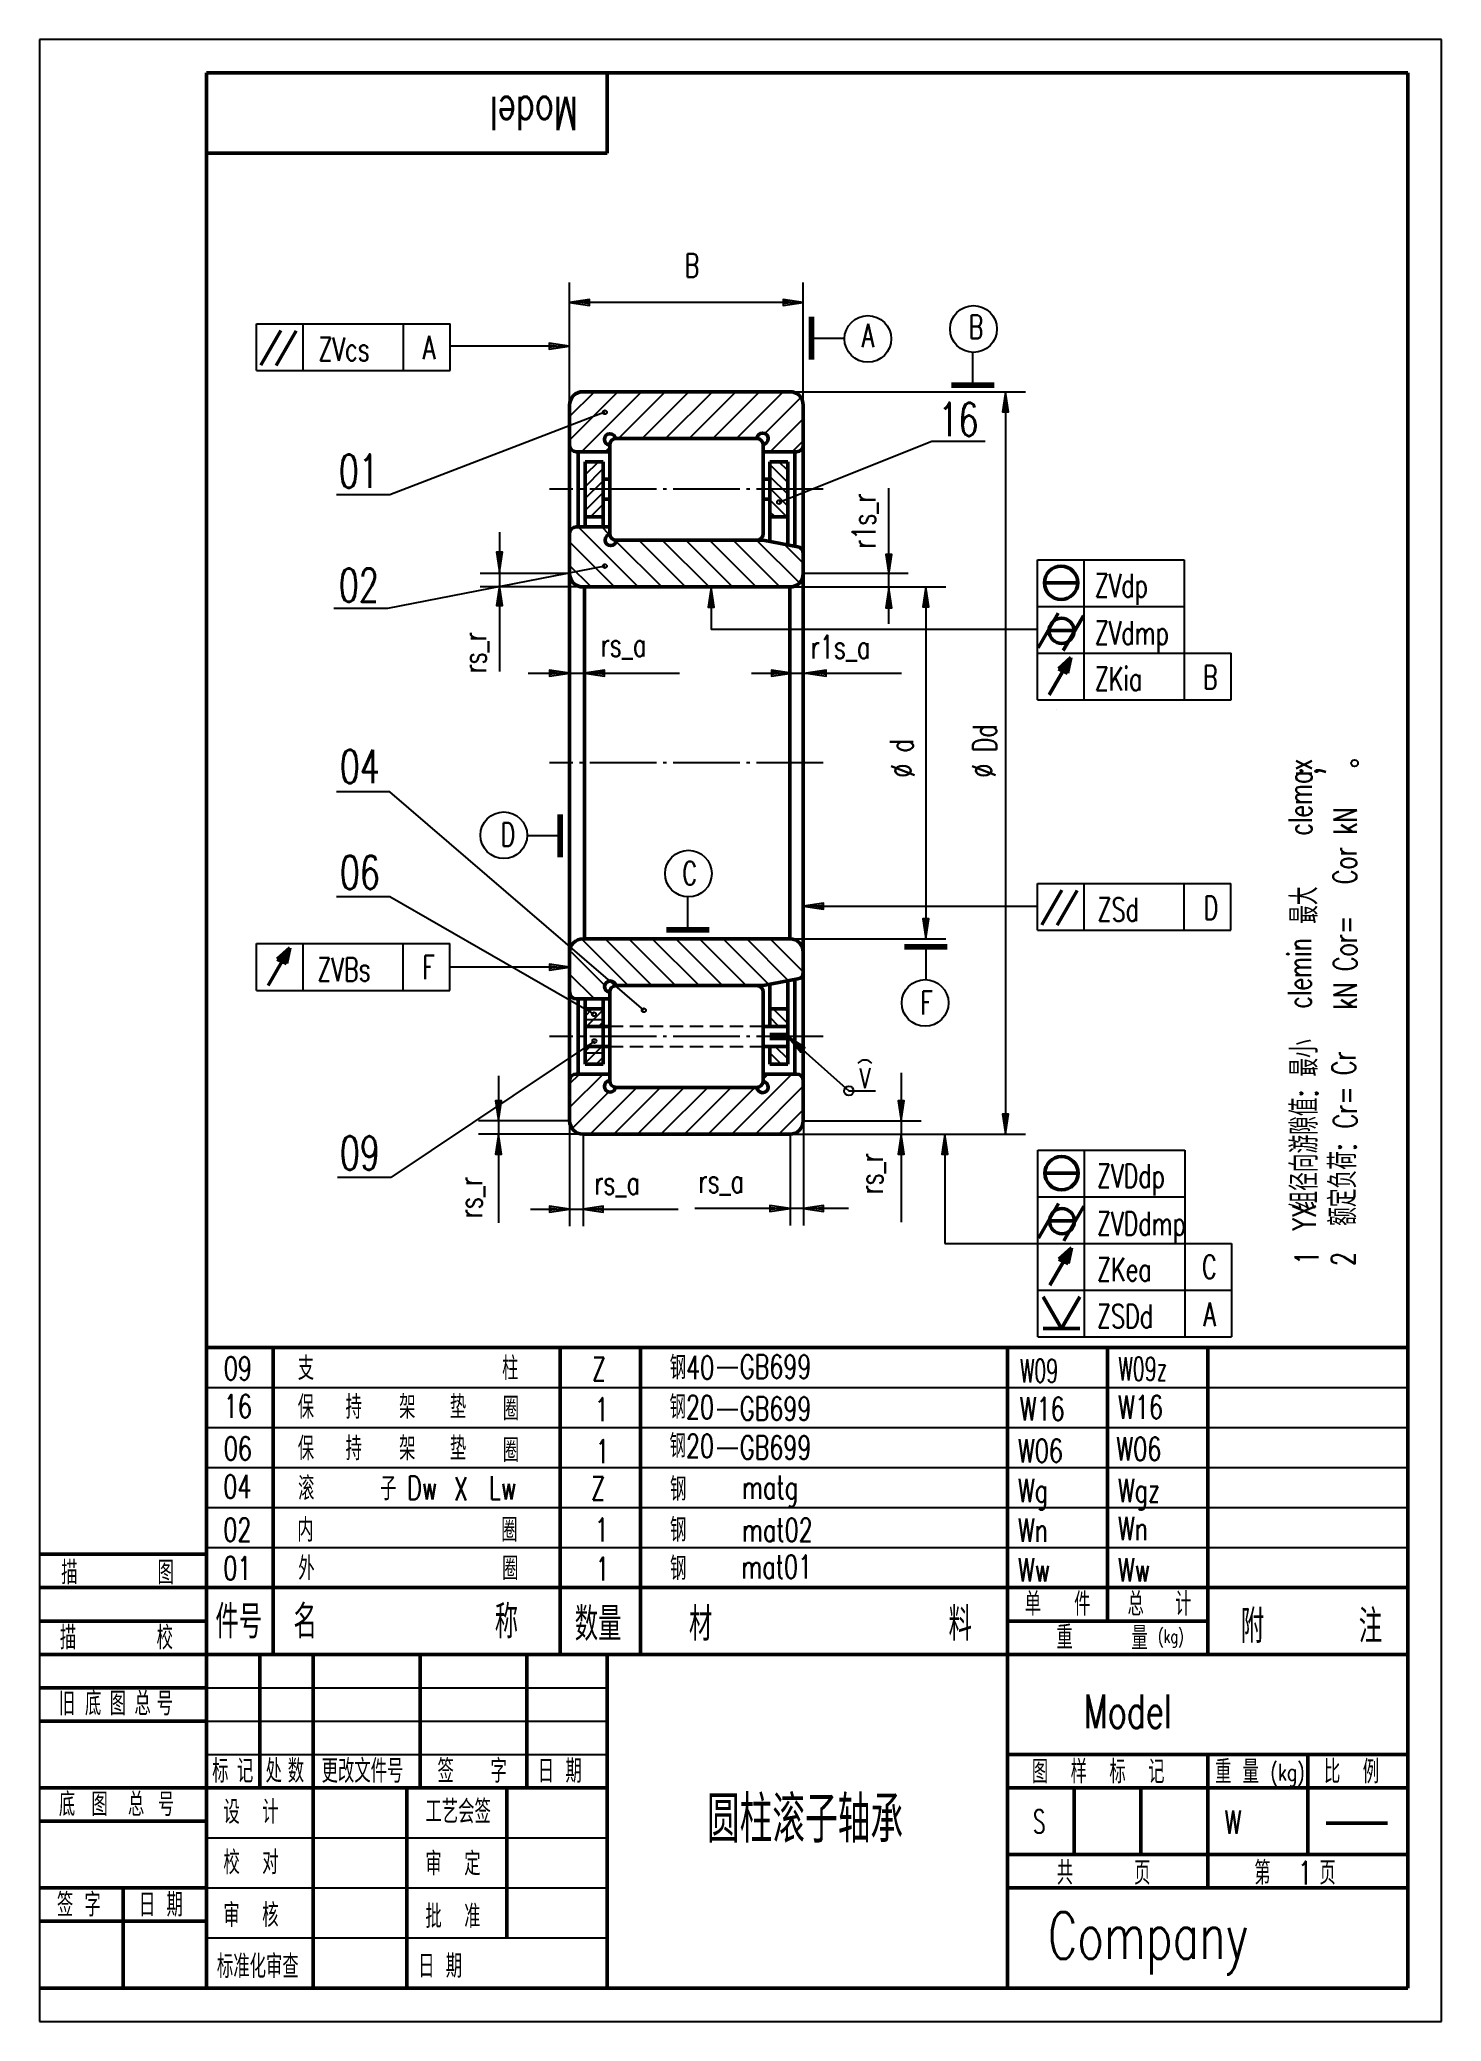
# Model space of a CAD drawing. Extents: x 0 to 210, y 0 to 297.
import ezdxf
from ezdxf.enums import TextEntityAlignment as Align

# ---------------------------------------------------------------- set-up
doc = ezdxf.new("R2010")
doc.units = 0
doc.header["$MEASUREMENT"] = 0
doc.linetypes.add('CENTER', pattern=[12.5, 10, -1, 0.5, -1])
doc.linetypes.add('HIDDEN', pattern=[3, 2, -1])
doc.layers.get('0').update_dxf_attribs({"color": 6, "linetype": 'CONTINUOUS'})
doc.layers.get('DEFPOINTS').update_dxf_attribs({"linetype": 'CONTINUOUS'})
doc.layers.add('1', color=2, linetype='CONTINUOUS', lineweight=50)
for name, color, linetype in [('2', 6, 'CONTINUOUS'), ('3', 7, 'CENTER'), ('5', 3, 'HIDDEN'), ('6', 1, 'CONTINUOUS')]:
    doc.layers.add(name, color=color, linetype=linetype)
doc.styles.add('HZ', font='SIMPLEX', dxfattribs={"width": 0.7, "bigfont": 'HZTXT'})
doc.dimstyles.get("Standard").update_dxf_attribs({"dimtxt": 0.18, "dimasz": 0.18, "dimexe": 0.18, "dimexo": 0.0625, "dimgap": 0.09, "dimtad": 0, "dimtih": 1, "dimtoh": 1, "dimdec": 4, "dimzin": 0, "dimdsep": 46, "dimtxsty": 'Standard', "dimcen": 0.09, "dimadec": 0, "dimazin": 0, "dimtfac": 1, "dimtdec": 4, "dimtofl": 0, "dimtmove": 0, "dimatfit": 3, "dimfxl": 0, "dimtolj": 1, "dimtzin": 0, "dimarcsym": 0})

# ---------------------------------------------------------------- blocks, each defined once
blk = doc.blocks.new('BLK', base_point=(1, 0))
for points in [[(0, 0), (1, 0), (0, 0.15), (0, -0.15), (1, 0)], [(0, 0.07), (0.5, 0), (0, -0.07)]]:
    blk.add_lwpolyline(points)
blk = doc.blocks.new('*D8')
at = {"color": 0, "linetype": 'ByBlock'}
for p, q in [((112.4, 214.97), (135.75, 214.97)), ((132.75, 211.97), (132.75, 165.24)), ((112.4, 162.24), (135.75, 162.24))]:
    blk.add_line(p, q, dxfattribs=at)
at = {"layer": 'DEFPOINTS', "color": 0, "linetype": 'ByBlock'}
for p in [(112.4, 214.97), (112.4, 162.24), (132.75, 162.24)]:
    blk.add_point(p, dxfattribs=at)
at = {"color": 0, "linetype": 'ByBlock', "xscale": 3, "yscale": 3, "zscale": 3}
for p, rotation in [((132.75, 214.97), 90), ((132.75, 162.24), 270)]:
    blk.add_blockref('BLK', p, dxfattribs=dict(at, rotation=rotation))
blk = doc.blocks.new('*X4')
at = {"color": 0}
for p, q in [((112.12, 149.51), (109.89, 151.74)), ((112.12, 151.27), (111.66, 151.74)), ((110.65, 149.21), (109.44, 150.43))]:
    blk.add_line(p, q, dxfattribs=at)
blk = doc.blocks.new('*X5')
at = {"color": 0}
for p, q in [((112.12, 144.2), (110.2, 146.12)), ((112.12, 145.97), (111.97, 146.12)), ((111.08, 143.47), (109.4, 145.15))]:
    blk.add_line(p, q, dxfattribs=at)
blk = doc.blocks.new('*X6')
at = {"color": 0}
for p, q in [((81.72, 143.6), (84.25, 146.12)), ((81.72, 145.36), (82.48, 146.12)), ((83.37, 143.47), (84.41, 144.52))]:
    blk.add_line(p, q, dxfattribs=at)
blk = doc.blocks.new('*X7')
at = {"color": 0}
for p, q in [((81.72, 150.67), (82.79, 151.74)), ((82.04, 149.21), (84.41, 151.59)), ((83.81, 149.21), (84.41, 149.82))]:
    blk.add_line(p, q, dxfattribs=at)
blk = doc.blocks.new('*D3')
at = {"color": 0, "linetype": 'ByBlock'}
for p, q in [((108.07, 244.24), (143.36, 244.24)), ((140.36, 241.24), (140.36, 135.97)), ((108.07, 132.97), (143.36, 132.97))]:
    blk.add_line(p, q, dxfattribs=at)
at = {"layer": 'DEFPOINTS', "color": 0, "linetype": 'ByBlock'}
for p in [(108.07, 244.24), (108.07, 132.97), (140.36, 132.97)]:
    blk.add_point(p, dxfattribs=at)
at = {"color": 0, "linetype": 'ByBlock', "xscale": 3, "yscale": 3, "zscale": 3}
for p, rotation in [((140.36, 244.24), 90), ((140.36, 132.97), 270)]:
    blk.add_blockref('BLK', p, dxfattribs=dict(at, rotation=rotation))
blk = doc.blocks.new('*D2')
at = {"color": 0, "linetype": 'ByBlock'}
for p, q in [((-152.5, 134.63), (-152.5, 153.01)), ((-117.5, 134.63), (-117.5, 153.01)), ((-120.5, 150.01), (-149.5, 150.01))]:
    blk.add_line(p, q, dxfattribs=at)
at = {"layer": 'DEFPOINTS', "color": 0, "linetype": 'ByBlock'}
for p in [(-152.5, 150.01), (-152.5, 134.63), (-117.5, 134.63)]:
    blk.add_point(p, dxfattribs=at)
at = {"color": 0, "linetype": 'ByBlock', "xscale": 3, "yscale": 3, "zscale": 3, "rotation": 180}
blk.add_blockref('BLK', (-152.5, 150.01), dxfattribs=at)
at = {"color": 0, "linetype": 'ByBlock', "xscale": 3, "yscale": 3, "zscale": 3}
blk.add_blockref('BLK', (-117.5, 150.01), dxfattribs=at)
blk = doc.blocks.new('ZL', base_point=(176.19, 35.82))
at = {"layer": '2', "style": 'HZ', "width": 0.7}
blk.add_text('重 量', height=3.5, dxfattribs=at).set_placement((176.34, 35.82))
blk = doc.blocks.new('A$C494B7923')
at = {"layer": '2'}
for p, q in [((0, 12.12), (3.08, 12.12)), ((0, 5.84), (3.08, 5.84)), ((0, 0), (3.08, 0))]:
    blk.add_line(p, q, dxfattribs=at)

msp = doc.modelspace()

# ---------------------------------------------------------------- linework, layer by layer
at = {"layer": '1'}
for p, q in [((25, 292), (25, 5)), ((205, 292), (25, 292)), ((85, 280), (85, 292)), ((205, 5), (205, 292)), ((25, 280), (85, 280)), ((115.50856, 249.0402), (115.50856, 255.4402)), ((115.80856, 249.0402), (115.80856, 255.4402)), ((33.13615, 248.21145), (36.13615, 253.4076)), ((35.44561, 248.17109), (38.44561, 253.36725)), ((143.01981, 245.36136), (136.61981, 245.36136)), ((143.01981, 245.06136), (136.61981, 245.06136)), ((81.7306, 223.97443), (81.7306, 233.73661)), ((112.07758, 221.27729), (112.07758, 233.73661)), ((85.40409, 231.10552), (84.40409, 231.10552)), ((109.40409, 231.10552), (108.40409, 231.10552)), ((85.40409, 228.10552), (84.40409, 228.10552)), ((109.40409, 228.10552), (108.40409, 228.10552)), ((108.40409, 221.97443), (113.59054, 220.99017)), ((150.49489, 215.59371), (155.49489, 215.59371)), ((150.64608, 215.59371), (150.64608, 215.59371)), ((149.5826, 205.85806), (152.5826, 211.05421)), ((151.29159, 208.42702), (155.02953, 208.42702)), ((153.36322, 205.44239), (156.36322, 210.63854)), ((151.26157, 198.79399), (154.51157, 204.42316)), ((154.51157, 204.42316), (152.62612, 202.7234)), ((152.62612, 202.7234), (154.00872, 202.06458)), ((153.90364, 203.40498), (153.04797, 202.56499)), ((153.93366, 203.44072), (153.67846, 202.26117)), ((154.51157, 204.42316), (154.00872, 202.06458)), ((152.34786, 196.62449), (152.34786, 196.62449)), ((77.81161, 180.87354), (77.81161, 174.47354)), ((78.11161, 180.87354), (78.11161, 174.47354)), ((150.12555, 164.34287), (153.12555, 169.53903)), ((152.43501, 164.30252), (155.43501, 169.49867)), ((100.31127, 163.73644), (93.91127, 163.73644)), ((100.31127, 163.43644), (93.91127, 163.43644)), ((34.24431, 155.25185), (37.49431, 160.88101)), ((37.49431, 160.88101), (35.60886, 159.18125)), ((37.49431, 160.88101), (36.99146, 158.52243)), ((129.54931, 161.20577), (135.94931, 161.20577)), ((129.54931, 160.90577), (135.94931, 160.90577)), ((35.60886, 159.18125), (36.99146, 158.52243)), ((36.88638, 159.86283), (36.03071, 159.02285)), ((36.9164, 159.89858), (36.6612, 158.71902)), ((34.24431, 155.25185), (34.24431, 155.25185)), ((108.40409, 155.23661), (113.59054, 156.22087)), ((112.07758, 143.47443), (112.07758, 155.93375)), ((81.7306, 143.47443), (81.7306, 153.23661)), ((85.40409, 149.10552), (81.7306, 149.10552)), ((112.07758, 149.10552), (108.40409, 149.10552)), ((85.40409, 146.10552), (81.7306, 146.10552)), ((112.07758, 146.10552), (108.40409, 146.10552)), ((112.07758, 147.90552), (109.40409, 147.90552)), ((112.07758, 147.60552), (109.40409, 147.60552)), ((112.07758, 147.30552), (109.40409, 147.30552)), ((150.55666, 127.11796), (155.55666, 127.11796)), ((150.70785, 127.11796), (150.70785, 127.11796)), ((149.64437, 117.38231), (152.64437, 122.57846)), ((153.42498, 116.96664), (156.42498, 122.16279)), ((151.35336, 119.95127), (155.09129, 119.95127)), ((151.32333, 110.31824), (154.57333, 115.94741)), ((154.57333, 115.94741), (152.68789, 114.24765)), ((154.57333, 115.94741), (154.07049, 113.58882)), ((152.68789, 114.24765), (154.07049, 113.58882)), ((153.96541, 114.92923), (153.10974, 114.08924)), ((153.99543, 114.96497), (153.74023, 113.78542)), ((151.32333, 110.31824), (151.32333, 110.31824)), ((153.08256, 103.81866), (150.33256, 108.5818)), ((153.08256, 103.81866), (155.83256, 108.5818)), ((25, 101), (205, 101)), ((35, 101), (35, 55)), ((78, 101), (78, 55)), ((90, 101), (90, 55)), ((145, 101), (145, 5)), ((150.33256, 103.81866), (155.83256, 103.81866)), ((160, 101), (160, 60)), ((175, 101), (175, 55)), ((0, 70), (25, 70)), ((0, 65), (25, 65)), ((25, 65), (205, 65)), ((0, 60), (25, 60)), ((145, 60), (175, 60)), ((0, 55), (25, 55)), ((25, 55), (205, 55)), ((33, 55), (33, 35)), ((41, 55), (41, 5)), ((57, 55), (57, 35)), ((73, 55), (73, 35)), ((85, 55), (85, 5)), ((0, 50), (25, 50)), ((0, 45), (25, 45)), ((145, 40), (205, 40)), ((175, 40), (175, 20)), ((190, 40), (190, 25)), ((0, 35), (25, 35)), ((25, 35), (85, 35)), ((55, 35), (55, 5)), ((70, 35), (70, 12.5)), ((145, 35), (205, 35)), ((155, 35), (155, 25)), ((165, 35), (165, 25)), ((0, 30), (25, 30)), ((192.75137, 29.70332), (201.9536, 29.70332)), ((145, 25), (205, 25)), ((0, 20), (25, 20)), ((12.5, 20), (12.5, 5)), ((145, 20), (205, 20)), ((0, 15), (25, 15)), ((0, 5), (205, 5))]:
    msp.add_line(p, q, dxfattribs=at)
at = {"layer": '1', "color": 2}
for p, q in [((112.40409, 244.23661), (81.40409, 244.23661)), ((79.40415, 242.23661), (79.40415, 134.97443)), ((114.40415, 242.23661), (114.40415, 134.97443)), ((80.40409, 235.23661), (85.40409, 235.23661)), ((80.65749, 223.97443), (80.65749, 235.23661)), ((85.40409, 236.23661), (85.40409, 222.97443)), ((107.40409, 237.23661), (86.40409, 237.23661)), ((108.40409, 222.97443), (108.40409, 236.23661)), ((113.40409, 235.23661), (108.40409, 235.23661)), ((113.15069, 235.23661), (113.15069, 221.07364)), ((81.7306, 233.73661), (84.40409, 233.73661)), ((84.40409, 233.73661), (84.40409, 223.97443)), ((109.40409, 233.73661), (109.40409, 221.78465)), ((109.40409, 233.73661), (112.07758, 233.73661)), ((85.40409, 223.97443), (80.39735, 223.97443)), ((81.7306, 225.47443), (84.40409, 225.47443)), ((112.07758, 225.47443), (109.40409, 225.47443)), ((108.40409, 221.97443), (86.40409, 221.97443)), ((112.40409, 214.97443), (81.40409, 214.97443)), ((81.64494, 214.97443), (81.64494, 162.23661)), ((112.40415, 214.97443), (112.40415, 162.23661)), ((112.40409, 162.23661), (81.40409, 162.23661)), ((108.40409, 155.23661), (86.40409, 155.23661)), ((109.40409, 155.42638), (109.40409, 149.10552)), ((113.15069, 141.97443), (113.15069, 156.1374)), ((85.40409, 153.23661), (80.40993, 153.23661)), ((80.65749, 153.23661), (80.65749, 141.97443)), ((81.7306, 151.73661), (84.40409, 151.73661)), ((84.40409, 153.23661), (84.40409, 143.47443)), ((85.40409, 140.97443), (85.40409, 154.23661)), ((108.40409, 154.23661), (108.40409, 140.86419)), ((109.40409, 151.73661), (112.07758, 151.73661)), ((109.40409, 146.10552), (109.40409, 143.47443)), ((81.7306, 143.47443), (84.40409, 143.47443)), ((109.40409, 143.47443), (112.07758, 143.47443)), ((80.40409, 141.97443), (85.40409, 141.97443)), ((107.40409, 139.97443), (86.40409, 139.97443)), ((113.40409, 141.97443), (108.40409, 141.97443)), ((112.40409, 132.97443), (81.40409, 132.97443))]:
    msp.add_line(p, q, dxfattribs=at)
at = {"layer": '1'}
for centre, radius in [((153.03296, 215.59371), 2.5), ((153.10051, 208.40021), 1.87837), ((153.09473, 127.11796), 2.5), ((153.16228, 119.92446), 1.87837)]:
    msp.add_circle(centre, radius, dxfattribs=at)
at = {"layer": '1', "color": 2}
for centre, radius, start, end in [((81.40409, 242.23661), 2, 90, 180), ((112.40409, 242.23661), 2, 0, 90), ((80.40409, 236.23661), 1, 180, 270), ((86.40409, 236.23661), 1, 90, 180), ((107.40409, 236.23661), 1, 0, 90), ((113.40409, 236.23661), 1, 270, 0), ((86.40409, 222.97443), 1, 180, 270), ((107.40409, 222.97443), 1, 270, 0), ((81.40409, 216.97443), 2, 180, 270), ((112.40409, 216.97443), 2, 270, 0), ((81.40409, 160.23661), 2, 90, 180), ((112.40409, 160.23661), 2, 0, 90), ((86.40409, 154.23661), 1, 90, 180), ((107.40409, 154.23661), 1, 0, 90), ((80.40409, 140.97443), 1, 90, 180), ((86.40409, 140.97443), 1, 180, 270), ((107.40409, 140.97443), 1, 270, 0), ((113.40409, 140.97443), 1, 0, 90), ((81.40409, 134.97443), 2, 180, 270), ((112.40409, 134.97443), 2, 270, 0)]:
    msp.add_arc(centre, radius, start, end, dxfattribs=at)
at = {"layer": '1'}
for centre, radius, start, end in [((85.44986, 237.08335), 0.84797, 6.1570829, 266.9060508), ((108.30712, 237.18926), 0.84797, 276.1570829, 176.9060508), ((80.39735, 222.97443), 1, 90, 180), ((85.55736, 222.02019), 0.84797, 96.1570829, 356.9060508), ((113.40409, 220.0077), 1, 0, 79.2544537), ((85.49504, 155.07969), 0.84797, 3.0939492, 263.8429171), ((113.40409, 157.20333), 1, 280.7455463, 360), ((80.40993, 154.23661), 1, 180, 270), ((85.44986, 140.12769), 0.84797, 93.0939492, 353.8429171), ((108.30712, 140.02178), 0.84797, 183.0939492, 83.8429171)]:
    msp.add_arc(centre, radius, start, end, dxfattribs=at)
at = {"layer": '2'}
for p, q in [((0, 297), (0, 0)), ((210, 297), (0, 297)), ((210, 0), (210, 297)), ((32.48829, 247.42047), (32.48829, 254.42047)), ((32.48829, 254.42047), (61.48829, 254.42047)), ((39.48829, 247.42047), (39.48829, 254.42047)), ((54.48829, 247.42047), (54.48829, 254.42047)), ((61.48829, 247.42047), (61.48829, 254.42047)), ((76.47241, 251.04849), (61.48829, 251.04849)), ((115.50856, 252.2402), (120.50856, 252.2402)), ((139.81981, 245.06136), (139.81981, 250.06136)), ((32.48829, 247.42047), (61.48829, 247.42047)), ((79.40409, 240.53121), (83.10949, 244.23661)), ((79.40415, 236.99573), (86.64502, 244.23661)), ((81.18056, 235.23661), (90.18056, 244.23661)), ((86.71609, 237.23661), (93.71609, 244.23661)), ((90.25162, 237.23661), (97.25162, 244.23661)), ((93.78716, 237.23661), (100.78716, 244.23661)), ((97.32269, 237.23661), (104.32269, 244.23661)), ((100.85822, 237.23661), (107.85822, 244.23661)), ((104.39376, 237.23661), (111.39376, 244.23661)), ((84.6815, 241.14738), (52.48122, 228.79781)), ((108.65519, 237.9625), (114.05631, 243.36363)), ((109.46483, 235.23661), (114.40409, 240.17588)), ((84.71609, 235.23661), (85.40409, 235.92461)), ((110.77199, 227.69141), (133.64996, 236.82235)), ((112.78357, 235.26832), (114.44988, 236.93042)), ((133.64996, 236.82235), (141.64996, 236.82235)), ((81.7306, 231.75856), (83.70865, 233.73661)), ((81.7306, 229.99079), (84.34533, 232.60552)), ((112.07758, 230.63697), (109.40409, 233.31046)), ((112.07758, 232.40474), (110.74571, 233.73661)), ((52.48122, 228.79781), (44.48122, 228.79781)), ((81.7306, 228.22303), (84.40409, 230.89652)), ((81.7306, 226.45526), (84.40409, 229.12875)), ((112.07758, 228.86921), (109.40409, 231.5427)), ((112.07758, 227.10144), (109.40409, 229.77493)), ((82.51754, 225.47443), (84.40409, 227.36098)), ((111.93683, 225.47443), (109.40409, 228.00716)), ((110.16906, 225.47443), (109.40409, 226.2394)), ((89.67671, 214.97443), (80.67671, 223.97443)), ((85.34542, 222.84125), (84.21225, 223.97443)), ((86.14118, 214.97443), (79.40415, 221.71146)), ((93.21225, 214.97443), (86.37842, 221.80826)), ((96.74778, 214.97443), (89.74778, 221.97443)), ((100.28331, 214.97443), (93.28331, 221.97443)), ((103.81885, 214.97443), (96.81885, 221.97443)), ((107.35438, 214.97443), (100.35438, 221.97443)), ((110.88992, 214.97443), (103.88992, 221.97443)), ((113.82894, 215.57093), (107.56108, 221.83879)), ((114.40409, 218.53132), (111.55987, 221.37554)), ((84.6815, 218.09579), (52.09091, 211.75122)), ((82.60564, 214.97443), (79.40409, 218.17598)), ((149.49017, 219.06124), (171.49017, 219.06124)), ((149.49017, 198.06124), (149.49017, 219.06124)), ((156.49017, 198.06124), (156.49017, 219.06124)), ((171.49017, 219.06124), (171.49017, 198.06124)), ((52.09091, 211.75122), (44.09091, 211.75122)), ((100.60901, 212.16478), (100.60901, 208.60574)), ((149.49017, 212.06124), (171.49017, 212.06124)), ((149.49017, 208.60574), (100.60901, 208.60574)), ((149.49017, 205.06124), (178.49017, 205.06124)), ((178.49017, 198.06124), (178.49017, 205.06124)), ((149.49017, 198.06124), (178.49017, 198.06124)), ((52.48122, 184.26069), (44.48122, 184.26069)), ((90.51863, 151.53243), (52.48122, 184.26069)), ((78.11161, 177.67354), (73.11161, 177.67354)), ((149.47769, 170.55189), (178.47769, 170.55189)), ((149.47769, 163.55189), (149.47769, 170.55189)), ((156.47769, 163.55189), (156.47769, 170.55189)), ((171.47769, 163.55189), (171.47769, 170.55189)), ((178.47769, 163.55189), (178.47769, 170.55189)), ((52.48122, 168.51543), (44.48122, 168.51543)), ((83.04522, 150.94555), (52.48122, 168.51543)), ((97.11127, 163.43644), (97.11127, 168.43644)), ((117.43638, 167.11807), (149.55022, 167.11807)), ((149.47769, 163.55189), (178.47769, 163.55189)), ((32.47291, 154.51909), (32.47291, 161.51909)), ((32.47291, 161.51909), (61.47291, 161.51909)), ((39.47291, 154.51909), (39.47291, 161.51909)), ((54.47291, 154.51909), (54.47291, 161.51909)), ((61.47291, 154.51909), (61.47291, 161.51909)), ((88.1797, 155.23661), (81.19107, 162.22523)), ((91.71523, 155.23661), (84.71523, 162.23661)), ((95.25076, 155.23661), (88.25076, 162.23661)), ((98.7863, 155.23661), (91.7863, 162.23661)), ((102.32183, 155.23661), (95.32183, 162.23661)), ((105.85737, 155.23661), (98.85737, 162.23661)), ((109.23518, 155.39433), (102.3929, 162.23661)), ((112.20678, 155.95827), (105.92843, 162.23661)), ((114.40415, 157.29643), (109.46397, 162.23661)), ((132.74931, 161.20577), (132.74931, 156.20577)), ((76.54747, 157.98288), (61.48829, 157.98288)), ((84.65905, 155.22172), (79.66191, 160.21886)), ((32.47291, 154.51909), (61.47291, 154.51909)), ((83.10863, 153.23661), (79.40415, 156.94109)), ((84.40409, 150.10552), (81.7306, 150.10552)), ((83.10527, 146.92434), (52.63133, 126.46253)), ((112.07758, 147.60552), (121.23521, 139.45383)), ((84.40409, 145.10552), (81.7306, 145.10552)), ((79.40415, 140.50822), (80.87035, 141.97443)), ((79.40415, 136.97269), (84.40588, 141.97443)), ((82.47695, 132.97443), (89.47695, 139.97443)), ((86.01248, 132.97443), (93.01248, 139.97443)), ((89.54802, 132.97443), (96.54802, 139.97443)), ((93.08355, 132.97443), (100.08355, 139.97443)), ((96.61909, 132.97443), (103.61909, 139.97443)), ((100.15462, 132.97443), (107.15462, 139.97443)), ((103.69015, 132.97443), (112.69015, 141.97443)), ((107.22569, 132.97443), (114.40415, 140.15288)), ((108.40409, 141.2239), (109.15462, 141.97443)), ((79.77759, 133.8106), (85.26672, 139.29973)), ((121.23521, 139.45383), (125.23521, 139.45383)), ((110.76122, 132.97443), (114.40415, 136.61735)), ((135.62501, 132.96236), (135.62501, 116.58549)), ((135.62501, 132.96236), (135.62501, 132.96236)), ((149.55194, 130.58549), (171.55194, 130.58549)), ((149.55194, 102.58549), (149.55194, 130.58549)), ((156.55194, 102.58549), (156.55194, 130.58549)), ((171.55194, 130.58549), (171.55194, 102.58549)), ((52.63133, 126.46253), (44.63133, 126.46253)), ((149.55194, 123.58549), (171.55194, 123.58549)), ((135.62501, 116.58549), (178.55194, 116.58549)), ((178.55194, 116.58549), (178.55194, 102.58549)), ((149.55194, 109.58549), (178.55194, 109.58549)), ((149.55194, 102.58549), (178.55194, 102.58549)), ((25, 95), (205, 95)), ((25, 89), (205, 89)), ((25, 83), (205, 83)), ((25, 77), (205, 77)), ((25, 71), (205, 71)), ((25, 50), (85, 50)), ((25, 45), (85, 45)), ((25, 40), (85, 40)), ((25, 27.5), (85, 27.5)), ((25, 20), (85, 20)), ((25, 12.5), (85, 12.5)), ((0, 0), (210, 0))]:
    msp.add_line(p, q, dxfattribs=at)
at = {"layer": '2', "linetype": 'ByBlock'}
for p, q in [((127.22074, 209.4636), (127.22074, 229.7546)), ((68.87409, 223.18932), (68.87409, 202.27904)), ((79.40415, 216.97443), (65.97681, 216.97443)), ((114.44988, 217.05922), (130.11801, 217.05922)), ((81.64494, 214.97443), (65.97681, 214.97443)), ((73.18247, 202.06894), (95.85027, 202.06894)), ((106.65876, 202.06894), (129.10139, 202.06894)), ((68.73809, 141.72525), (68.73809, 119.68903)), ((129.08334, 142.17205), (129.08334, 119.76625)), ((79.40415, 134.97443), (65.73809, 134.97443)), ((79.40415, 134.97443), (79.40415, 119.18861)), ((114.40415, 134.98393), (132.08334, 134.98393)), ((114.41734, 134.97448), (114.41734, 119.29488)), ((81.40409, 132.97443), (65.73809, 132.97443)), ((81.40409, 132.97443), (81.40409, 119.18861)), ((112.41739, 132.97447), (112.41739, 119.29488)), ((121.17516, 121.8284), (98.17711, 121.8284)), ((73.55777, 121.72213), (95.65223, 121.72213))]:
    msp.add_line(p, q, dxfattribs=at)
at = {"layer": '2'}
for centre, radius in [((124.08297, 252.15013), 3.5), ((139.90988, 253.63577), 3.5), ((84.6815, 241.14738), 0.3), ((110.77199, 227.69141), 0.3), ((84.6815, 218.09579), 0.3), ((197.00181, 188.56693), 0.5), ((69.5372, 177.76361), 3.5), ((97.20134, 172.01084), 3.5), ((132.65924, 152.63136), 3.5), ((90.51863, 151.53243), 0.3), ((83.04522, 150.94555), 0.3), ((83.10527, 146.92434), 0.3), ((121.23521, 139.45383), 0.7)]:
    msp.add_circle(centre, radius, dxfattribs=at)
msp.add_arc((123.6371, 142.71332), 1.35225, 39.0045113, 140.9954887, dxfattribs=at)
at = {"layer": '3'}
for p, q in [((117.40409, 229.60552), (76.40409, 229.60552)), ((117.40415, 188.60552), (76.40415, 188.60552)), ((117.40409, 147.60552), (76.40409, 147.60552))]:
    msp.add_line(p, q, dxfattribs=at)
at = {"layer": '5'}
for p, q in [((108.40409, 149.10552), (85.40409, 149.10552)), ((85.40409, 146.10552), (108.40409, 146.10552))]:
    msp.add_line(p, q, dxfattribs=at)

# ---------------------------------------------------------------- block references
at = {"layer": '2', "xscale": 3, "yscale": 3, "zscale": 3}
for p in [(79.35438, 251.04849), (79.39735, 157.98288)]:
    msp.add_blockref('BLK', p, dxfattribs=at)
at = {"layer": '2', "linetype": 'ByBlock', "xscale": 3, "yscale": 3, "zscale": 3}
for p, rotation in [((68.87409, 217.18889), 270), ((127.22074, 216.84475), 270), ((68.87409, 215.18889), 90), ((127.22074, 214.84475), 90), ((81.60564, 202.06894), 180), ((114.85676, 202.06894), 180), ((68.73809, 134.97443), 270), ((129.08334, 134.98393), 270), ((68.73809, 132.97443), 90), ((129.08334, 132.98393), 90), ((81.40409, 121.72213), 180), ((114.41734, 121.8284), 180)]:
    msp.add_blockref('BLK', p, dxfattribs=dict(at, rotation=rotation))
at = {"layer": '2', "xscale": 3, "yscale": 3, "zscale": 3}
for p, rotation in [((100.60901, 214.93244), 90), ((114.43487, 167.11807), 180), ((112.07758, 147.60552), 138.3260374089723), ((135.62501, 132.96236), 90)]:
    msp.add_blockref('BLK', p, dxfattribs=dict(at, rotation=rotation))
at = {"layer": '2', "linetype": 'ByBlock', "xscale": 3, "yscale": 3, "zscale": 3}
for p in [(79.40409, 202.06894), (112.65521, 202.06894), (79.40415, 121.72213), (112.41739, 121.8284)]:
    msp.add_blockref('BLK', p, dxfattribs=at)
at = {"layer": '2'}
for name, p in [('*X7', (0, 0)), ('*X4', (0, 0)), ('*X6', (0, 0)), ('*X5', (0, 0)), ('A$C494B7923', (101.49891, 85.88419)), ('ZL', (175.93817, 35.65471))]:
    msp.add_blockref(name, p, dxfattribs=at)

# ---------------------------------------------------------------- texts
at = {"layer": '2', "style": 'HZ'}
for s, height, width, p in [('B', 3.5, 0.7, (139.18931, 252.1923)), ('A', 3.5, 0.7, (57.40786, 249.10044)), ('16', 5, 0.7, (134.65575, 237.57298)), ('01', 5, 0.7, (44.81019, 229.83439)), ('02', 5, 0.7, (44.81019, 212.75206)), ('B', 3.5, 0.7, (174.28965, 199.70547)), ('04', 5, 0.7, (44.97532, 185.56535)), ('D', 3.5, 0.7, (69.06782, 176.12336)), ('06', 5, 0.7, (44.97532, 169.69498)), ('C', 3.5, 0.7, (96.2706, 170.33504)), ('D', 3.5, 0.7, (174.39726, 165.12463)), ('F', 3.5, 0.7, (57.31743, 156.21694)), ('F', 3.5, 0.7, (131.93868, 150.8936)), ('V', 3, 0.7, (122.84147, 139.86489)), ('09', 5, 0.7, (44.97532, 127.64208)), ('C', 3.5, 0.7, (174.14125, 111.32491)), ('A', 3.5, 0.7, (174.35142, 104.21184)), ('09', 3.5, 0.7, (27.59167, 96.11581)), ('支', 3.5, 0.7, (38.67037, 96.11581)), ('柱', 3.5, 0.7, (69.27941, 96.11581)), ('钢40', 3.5, 0.7, (94.40407, 96.2297)), ('GB699', 3.5, 0.7, (104.90374, 96.36951)), ('16', 3.5, 0.7, (27.59167, 90.4325)), ('保', 3.5, 0.7, (38.67037, 90.3074)), ('持', 3.5, 0.7, (45.83099, 90.3074)), ('架', 3.5, 0.7, (53.8623, 90.3074)), ('垫', 3.5, 0.7, (61.45827, 90.3074)), ('圈', 3.5, 0.7, (69.38449, 90.05719)), ('1', 3.5, 0.7, (83.14666, 89.95875)), ('钢20', 3.5, 0.7, (94.37404, 90.30678)), ('GB699', 3.5, 0.7, (104.90374, 90.08036)), ('06', 3.5, 0.7, (27.59167, 84.1058)), ('保', 3.5, 0.7, (38.67037, 84.0952)), ('持', 3.5, 0.7, (45.83099, 84.0952)), ('架', 3.5, 0.7, (53.8623, 84.0952)), ('垫', 3.5, 0.7, (61.45827, 84.0952)), ('圈', 3.5, 0.7, (69.38449, 83.84499)), ('1', 3.5, 0.7, (83.28666, 83.667)), ('钢20', 3.5, 0.7, (94.37404, 84.48349)), ('GB699', 3.5, 0.7, (104.90374, 84.25706)), ('04', 3.5, 0.7, (27.53162, 78.38675)), ('滚', 3.5, 0.7, (38.7154, 78.11867)), ('子', 3.5, 0.7, (50.99776, 78.09486)), ('X', 3.5, 0.7, (62.08916, 78.06044)), ('钢', 3.5, 0.7, (94.43917, 78.01144)), ('02', 3.5, 0.7, (27.53162, 71.93495)), ('内', 3.5, 0.7, (38.59531, 71.8992)), ('圈', 3.5, 0.7, (69.15931, 71.8992)), ('1', 3.5, 0.7, (83.14666, 71.92242)), ('钢', 3.5, 0.7, (94.43917, 71.8992)), ('描', 3.5, 0.7, (3.22753, 65.50101)), ('图', 3.5, 0.7, (17.66888, 65.50101)), ('01', 3.5, 0.7, (27.53162, 66.16228)), ('外', 3.5, 0.7, (38.74543, 66.12653)), ('圈', 3.5, 0.7, (69.27941, 66.12653)), ('1', 3.5, 0.7, (83.28666, 66.05012)), ('钢', 3.5, 0.7, (94.43917, 66.12653)), ('件号', 5, 0.7, (26.33068, 57.38711)), ('名', 5, 0.7, (38.02486, 57.38711)), ('称', 5, 0.7, (68.18355, 57.38711)), ('数量', 5, 0.7, (80.16295, 57.04754)), ('材', 5, 0.7, (97.27639, 57.04754)), ('料', 5, 0.7, (136.17194, 57.04754)), ('单', 3.5, 0.7, (147.5809, 60.7828)), ('件', 3.5, 0.7, (154.99672, 60.7828)), ('总', 3.5, 0.7, (162.983, 60.7828)), ('计', 3.5, 0.7, (170.1136, 60.7828)), ('描', 3.5, 0.7, (3.03238, 55.74288)), ('校', 3.5, 0.7, (17.51876, 55.74288)), ('重', 3.5, 0.7, (152.32463, 55.7965)), ('量', 3.5, 0.7, (163.55344, 55.68926)), ('附', 5, 0.7, (179.94632, 56.70797)), ('注', 5, 0.7, (197.63021, 56.70797)), ('(kg)', 2, 0.7, (167.54658, 56.70797)), ('旧', 3.5, 0.7, (2.88226, 45.85964)), ('底', 3.5, 0.7, (6.78533, 45.85964)), ('图', 3.5, 0.7, (10.49324, 45.85964)), ('总', 3.5, 0.7, (14.20115, 45.85964)), ('号', 3.5, 0.7, (17.51876, 45.85964)), ('标', 3.5, 0.7, (25.8503, 35.76194)), ('记', 3.5, 0.7, (29.55821, 35.76194)), ('处', 3.5, 0.7, (33.85158, 35.76194)), ('数', 3.5, 0.7, (37.16919, 35.76194)), ('更改文件号', 3.5, 0.7, (42.24318, 35.76194)), ('签   字', 3.5, 0.7, (59.61182, 35.76194)), ('日 期', 3.5, 0.7, (74.63862, 35.76194)), ('图  样  标  记', 3.5, 0.7, (148.64674, 35.65471)), ('比  例', 3.5, 0.7, (192.42112, 35.65471)), ('底', 3.5, 0.7, (2.88226, 30.75777)), ('图', 3.5, 0.7, (7.7611, 30.75777)), ('总', 3.5, 0.7, (13.22539, 30.75777)), ('号', 3.5, 0.7, (17.71391, 30.75777)), ('设  计', 3.5, 0.7, (27.53162, 29.61396)), ('工艺会签', 3.5, 0.7, (57.79539, 29.68545)), ('圆柱滚子轴承', 7, 0.7, (99.96351, 26.77231)), ('S', 3.5, 0.6, (148.84189, 28.20207)), ('校  对', 3.5, 0.7, (27.53162, 22.05409)), ('审  定', 3.5, 0.7, (57.79539, 21.87537)), ('共     页', 3.5, 0.7, (152.38467, 20.49923)), ('第    页', 3.5, 0.7, (181.97291, 20.49923)), ('1', 3.5, 0.7, (188.51864, 20.50798)), ('签 字', 3.5, 0.7, (2.58203, 15.70952)), ('日 期', 3.5, 0.7, (14.87668, 15.70952)), ('审  核', 3.5, 0.7, (27.53162, 14.15465)), ('批  准', 3.5, 0.7, (57.79539, 13.97593)), ('标准化审查', 3.5, 0.7, (26.55586, 6.48755)), ('日 期', 3.5, 0.7, (56.71454, 6.54117))]:
    msp.add_text(s, height=height, dxfattribs=dict(at, width=width)).set_placement(p)
at = {"layer": '2', "style": 'HZ', "width": 0.7}
msp.add_text('A', height=3.5, dxfattribs=at).set_placement((124.10246, 250.92339), align=Align.CENTER)
for s, height, p in [('%%c', 3.5, (131.08022, 186.38487)), ('%%c', 3.5, (143.19474, 186.38487)), ('  组径向游隙值: 最小        最大        ;', 4, (191.47205, 117.83241)), ('Cr=      kN Cor=      kN', 3.5, (197.34708, 133.80701)), ('额定负荷:', 4, (197.25701, 119.22342)), ('1', 3.5, (191.58021, 113.38896)), ('2', 3.5, (197.04997, 113.21717))]:
    msp.add_text(s, height=height, rotation=90, dxfattribs=at).set_placement(p)
at = {"layer": '2', "style": 'HZ', "width": 0.761019}
msp.add_text('(kg)', height=2.5, dxfattribs=at).set_placement((184.3748, 36.08364), (189.53885, 36.08364), align=Align.FIT)
at = {"layer": '6', "style": 'HZ', "width": 0.7}
for s, height, rotation, p in [('Model', 5, 180, (80.64953, 288.4385)), ('r1s_r', 3.5, 90, (125.22144, 220.69373)), ('rs_r', 3.5, 90, (66.91543, 202.01997)), ('Dd', 3.5, 90, (143.33102, 190.17196)), ('d', 3.5, 90, (130.85622, 190.17196)), ('clemax', 3.5, 90, (190.58869, 177.69067)), ('Cor', 3.5, 90, (197.31263, 170.41653)), ('clemin', 3.5, 90, (190.50213, 151.76445)), ('Cr', 3.5, 90, (197.12615, 141.7914)), ('rs_r', 3.5, 90, (126.32327, 123.9378)), ('rs_r', 3.5, 90, (66.29326, 120.36498)), ('YX', 3.5, 90, (191.20233, 118.49747))]:
    msp.add_text(s, height=height, rotation=rotation, dxfattribs=at).set_placement(p)
at = {"layer": '6', "style": 'HZ'}
for s, height, width, p in [('B', 3.5, 0.7, (96.61787, 261.41114)), ('ZVcs', 3.5, 0.7, (41.78599, 248.85303)), ('ZVdp', 3.5, 0.7, (158.07425, 213.46015)), ('ZVdmp', 3.5, 0.7, (158.07425, 206.34708)), ('rs_a', 3.5, 0.7, (84.06124, 204.54503)), ('r1s_a', 3.5, 0.7, (115.52428, 204.22647)), ('ZKia', 3.5, 0.7, (158.07425, 199.45735)), ('ZSd', 3.5, 0.7, (158.4945, 164.88794)), ('ZVBs', 3.5, 0.7, (41.61017, 155.90875)), ('ZVDdp', 3.5, 0.7, (158.42106, 124.94561)), ('rs_a', 3.5, 0.7, (83.10886, 123.93135)), ('rs_a', 3.5, 0.7, (98.70257, 124.18103)), ('ZVDdmp', 3.5, 0.7, (158.42106, 117.83254)), ('ZKea', 3.5, 0.7, (158.42106, 110.94281)), ('ZSDd', 3.5, 0.7, (158.42106, 103.94281)), ('W09', 3.5, 0.6, (146.84643, 95.76404)), ('W09z', 3.5, 0.6, (161.59076, 96.03674)), ('W16', 3.5, 0.7, (146.84643, 90.03722)), ('W16', 3.5, 0.7, (161.59076, 90.30992)), ('W06', 3.5, 0.7, (146.57339, 83.76498)), ('W06', 3.5, 0.7, (161.31772, 84.03769)), ('Dw', 3.5, 0.7, (55.06328, 78.21595)), ('Lw', 3.5, 0.7, (67.33821, 78.21595)), ('matg', 3.5, 0.7, (105.23533, 78.29735)), ('Wg', 3.5, 0.7, (146.57339, 77.81502)), ('Wgz', 3.5, 0.7, (161.54741, 77.8313)), ('mat02', 3.5, 0.7, (105.21189, 71.89916)), ('Wn', 3.5, 0.7, (146.57339, 71.87079)), ('Wn', 3.5, 0.7, (161.54741, 72.09438)), ('mat01', 3.5, 0.7, (105.11798, 66.38)), ('Ww', 3.5, 0.7, (146.57339, 65.92655)), ('Ww', 3.5, 0.7, (161.54741, 65.92852)), ('Model', 5, 0.7, (156.44268, 43.96481)), ('W', 3.5, 0.7, (177.53425, 28.11231)), ('Company', 7, 0.7, (151.04788, 9.34851))]:
    msp.add_text(s, height=height, dxfattribs=dict(at, width=width)).set_placement(p)
at = {"layer": '6', "style": 'HZ', "width": 0.7}
for p in [(83.81025, 95.98932), (83.67026, 78.09281)]:
    msp.add_text('Z', height=3.5, dxfattribs=at).set_placement(p, align=Align.CENTER)

# ---------------------------------------------------------------- dimensions: what is measured, and where the dimension line sits
at = {"layer": '2'}
dim = msp.add_linear_dim(base=(79.40415, 257.62201), p1=(114.40415, 242.23661), p2=(79.40415, 242.23661), text=' ', dimstyle='Standard', dxfattribs=at)
dim.commit()
dim.dimension.update_dxf_attribs({"geometry": '*D2', "text_midpoint": (96.90415, 261.12201), "insert": (231.90033, 107.60991)})
dim = msp.add_linear_dim(base=(144.69864, 132.97443), p1=(112.40409, 244.23661), p2=(112.40409, 132.97443), angle=90, text='   ', dimstyle='Standard', dxfattribs=at)
dim.commit()
dim.dimension.update_dxf_attribs({"geometry": '*D3', "text_midpoint": (141.19864, 188.60552), "insert": (4.33841, 0)})
dim = msp.add_linear_dim(base=(132.74925, 162.23661), p1=(112.40415, 214.97443), p2=(112.40415, 162.23661), angle=90, text=' ', dimstyle='Standard', dxfattribs=at)
dim.commit()
dim.dimension.update_dxf_attribs({"geometry": '*D8', "text_midpoint": (129.24925, 188.60552)})

doc.saveas('drawing.dxf')
